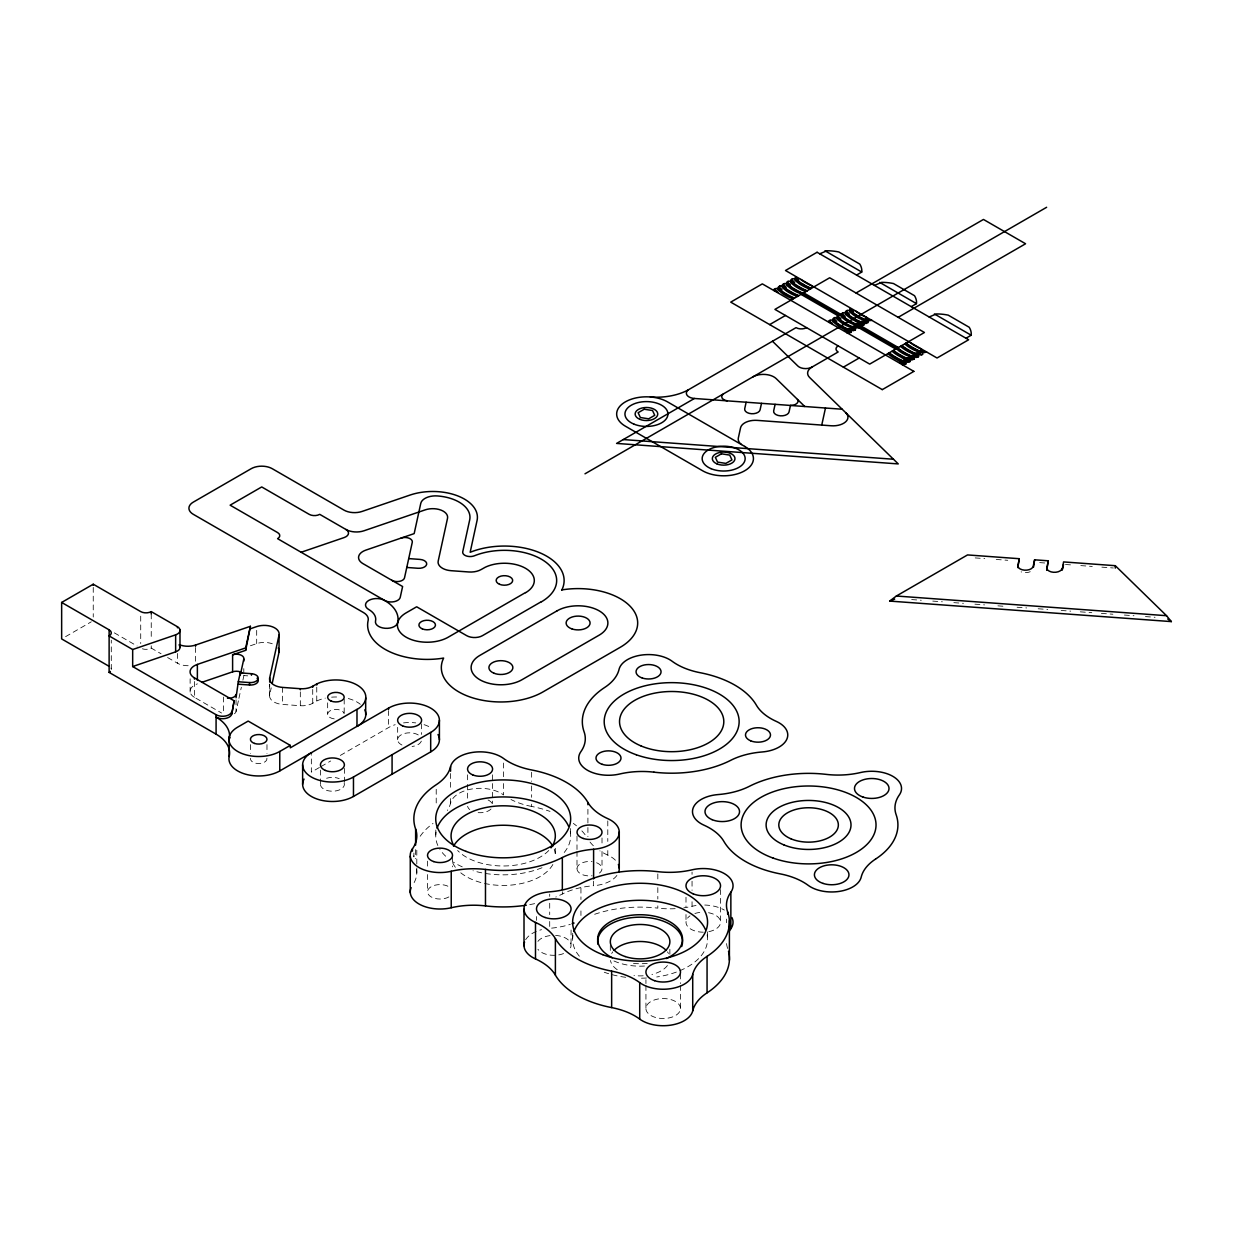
<?xml version="1.0" encoding="UTF-8"?>
<svg xmlns="http://www.w3.org/2000/svg" width="1233" height="1233" viewBox="0 0 1233 1233"><rect width="100%" height="100%" fill="white"/><g stroke="black" fill="none" stroke-linecap="round" stroke-linejoin="round"><path stroke-width="0.75" stroke-dasharray="5 3.75" d="M111.294 669.365L111.294 640.189M190.144 692.114L190.129 678.828M416.8 873.072L416.8 865.782M416.8 863.948L416.8 847.533M269.595 695.597L269.611 684.161M234.424 713.737A7.444 4.3 0 0 0 236.042 711.564L238.663 699.543M238.925 698.34L241.344 687.259M242.901 680.138L243.795 676.069A7.444 4.3 0 0 0 243.826 675.191M316.758 687.135L316.758 700.961L312.72 703.272A14.888 8.6 0 0 1 300.328 705.723L282.619 704.428A14.888 8.6 0 0 1 269.703 694.826L271.229 687.844M65.596 636.644L91.273 621.817M319.393 767.496L311.348 772.151L311.348 755.12M321.012 766.572L330.66 760.992M340.308 755.428L388.565 727.562A29.777 17.2 0 0 1 395.176 724.68M250.407 645.768L256.68 643.611A14.888 8.6 0 0 1 274.034 644.52M975.195 557.917L984.766 558.611M996.249 559.458L1007.746 560.291M1039.696 562.618L1044.798 562.988M1065.482 564.498L1071.23 564.914M1080.802 565.608L1092.284 566.44M1101.87 567.149L1113.353 567.981M911.68 599.577L921.267 600.271M932.765 601.103L942.351 601.796M953.849 602.644L963.42 603.338M974.918 604.17L984.504 604.879M997.913 605.85L1005.589 606.405M1017.086 607.253L1026.657 607.946M1038.155 608.778L1047.742 609.472M1061.151 610.458L1070.737 611.152M1080.324 611.845L1091.822 612.693M1101.393 613.387L1112.89 614.219M1124.388 615.051L1133.975 615.76M1145.472 616.592L1155.044 617.286M243.98 675.592L247.725 675.854M142.365 648.805A7.444 4.3 0 0 0 151.243 648.096L161.061 653.752M167.596 657.528L177.413 663.2A14.888 8.6 0 0 0 189.867 665.65M114.345 632.868L137.125 646.015M194.429 681.541L194.429 697.339L221.57 713.013M726.484 919.078L726.484 922.731M720.534 889.579L720.534 922.222A17.277 9.972 0 0 1 708.513 931.716M707.495 931.901L707.495 937.573M692.052 872.085L692.052 874.367M692.052 881.21L692.052 890.334M692.052 901.724L692.052 906.286A59.569 34.385 0 0 1 683.806 907.827M685.995 897.254L685.995 906.856M685.995 914.547L685.995 922.222M680.493 973.962L680.493 983.564M680.493 985.491L680.493 1008.517A17.277 9.972 0 0 1 654.569 1017.163A17.277 9.972 0 0 1 654.569 999.886A17.277 9.972 0 0 1 680.493 1008.517M669.873 949.24L669.873 954.912M657.821 873.935L657.821 880.778M657.821 887.621L657.821 899.011M657.821 905.854L657.821 908.135A89.346 51.586 0 0 0 593.135 914.809M645.938 979.726L645.938 983.564M645.938 985.491L645.938 1008.517M610.304 945.449L610.304 953.017M607.792 820.931L607.792 841.445M607.792 850.57L607.792 855.132A29.777 17.2 0 0 1 616.947 862.006M602.012 837.978L602.012 843.742M602.012 851.417L602.012 868.695M593.597 881.163L593.597 885.726A59.569 34.385 0 0 0 562.34 894.017A89.346 51.586 0 0 1 555.806 897.038M587.91 809.295L587.91 822.966M587.91 827.528L587.91 836.652M580.943 888.114L580.943 899.504M580.943 910.91L580.943 915.472M576.998 836.066L576.998 849.506M576.998 851.417L576.998 868.695A12.515 7.228 0 0 0 592.071 875.769M572.682 933.35L572.682 940.902M571.064 929.99L571.064 945.341M570.602 828.545L570.602 834.217M562.34 891.736L562.34 894.017M555.312 848.273L555.312 855.348A52.125 30.085 0 0 0 554.218 849.183M549.702 894.11L549.702 896.391M549.702 903.234L549.702 914.639M549.702 921.467L549.702 928.31A59.569 34.385 0 0 0 570.293 924.365M536.509 916.551L536.509 920.388M531.639 772.243L531.639 781.368M531.639 785.93L531.639 797.319M531.639 804.163L531.639 806.444A89.346 51.586 0 0 1 550.01 811.406M503.573 763.042L503.573 776.728M503.573 783.556L503.573 794.961A29.777 17.2 0 0 0 472.362 788.904A29.777 17.2 0 0 0 450.569 803.161A59.569 34.385 0 0 1 447.379 810.451M492.584 774.802L492.584 803.592M467.569 774.802L467.569 782.477M467.569 784.404L467.569 799.755M452.526 857.259L452.526 866.861M450.569 773.523L450.569 789.474M450.569 798.599L450.569 803.161M436.22 789.29L436.22 802.96M435.804 829.994L435.804 837.561M427.512 861.112L427.512 866.861M427.512 874.551L427.512 891.829M421.609 723.802L421.609 734.421M415.629 849.614L415.629 858.738M413.887 853.036L413.887 856.889A89.346 51.586 0 0 1 413.887 853.899M397.658 727.347L397.658 739.723M388.565 710.547L388.565 727.562M344.392 768.39L344.392 784.296M344.192 699.065L344.192 714.184M327.654 702.841L327.654 714.184M320.441 770.147L320.441 784.296M312.72 689.447L312.72 703.272M300.328 691.898L300.328 705.723M282.619 687.413L282.619 704.428M269.703 684.192L269.703 694.826M266.975 744.624L266.975 753.471M256.68 630.371L256.68 643.611M250.438 744.624L250.438 753.471M243.795 668.625L243.795 676.069M236.042 699.851L236.042 711.564M223.389 697.03L223.389 714.061M195.523 647.495L195.523 663.308M177.413 653.475L177.413 663.2M151.243 613.895L151.243 638.971M151.243 645.815L151.243 648.096M140.716 616.176L140.716 643.534M93.246 587.401L93.246 617.039M1030.249 571.696A7.737 4.47 0 0 1 1021.109 571.85M727.655 948.454A59.569 34.385 0 0 1 726.484 942.243M692.052 906.286A29.777 17.2 0 0 1 696.044 905.531M704.737 905.037A29.777 17.2 0 0 1 724.326 910.062M675.175 908.675A59.569 34.385 0 0 1 657.821 908.135M525.628 939.746A29.777 17.2 0 0 1 541.534 929.667M667.423 965.531A29.777 17.2 0 0 1 651.918 974.471M643.164 975.796A29.777 17.2 0 0 1 633.978 975.519M617.224 969.708A29.777 17.2 0 0 1 610.458 960.476M611.707 953.479A29.777 17.2 0 0 1 612.755 951.861M667.423 951.861A29.777 17.2 0 0 1 668.471 953.479M708.513 912.713A17.277 9.972 0 0 1 720.534 922.222M703.272 932.194A17.277 9.972 0 0 1 687.629 926.445A17.277 9.972 0 0 1 690.002 915.826M694.888 913.499A17.277 9.972 0 0 1 701.485 912.297M555.574 935.431A17.277 9.972 0 0 1 569.631 949.302M563.573 953.556A17.277 9.972 0 0 1 537.927 949.302M537.927 941.38A17.277 9.972 0 0 1 550.242 935.585M644.474 966.04A42.446 24.506 0 0 1 612.323 960.199M707.125 934.891A67.461 38.947 0 0 1 656.727 976.983M646.462 978.016A67.461 38.947 0 0 1 637.738 978.17M625.732 977.291A67.461 38.947 0 0 1 604.278 972.251M579.371 956.222A67.461 38.947 0 0 1 573.191 934.213M647.233 963.389A42.446 24.506 0 0 1 631.604 963.25M534.644 903.635A89.346 51.586 0 0 1 526.321 905.176M420.191 836.251A89.346 51.586 0 0 1 433.014 823.428M573.345 823.397A89.346 51.586 0 0 1 576.458 825.802M581.868 830.888A89.346 51.586 0 0 1 586.184 836.221M616.901 875.43A29.777 17.2 0 0 1 593.597 885.726M607.792 855.132A59.569 34.385 0 0 1 599.87 850.847M593.381 845.761A59.569 34.385 0 0 1 589.42 841.26M531.639 806.444A59.569 34.385 0 0 1 510.986 799.523M416.569 869.28A59.569 34.385 0 0 1 413.209 884.184M448.858 896.93A12.515 7.228 0 0 1 431.18 896.93A12.515 7.228 0 0 1 431.18 886.712A12.515 7.228 0 0 1 448.858 886.712M596.587 862.746A12.515 7.228 0 0 1 598.344 873.796M576.998 868.695A12.515 7.228 0 0 1 592.071 861.636M491.011 809.018A12.515 7.228 0 0 1 476.277 812.393M469.773 809.603A12.515 7.228 0 0 1 467.631 806.259M488.083 799.97A12.515 7.228 0 0 1 492.522 804.779M552.862 864.472A52.125 30.085 0 0 1 510.832 885.109A52.125 30.085 0 0 1 460.248 872.394M455.362 867.292A52.125 30.085 0 0 1 452.187 861.513M570.247 831.551A67.461 38.947 0 0 1 563.527 853.313M542.027 867.739A67.461 38.947 0 0 1 473.025 870.729M462.236 866.83A67.461 38.947 0 0 1 453.297 862.098M445.668 856.226A67.461 38.947 0 0 1 439.842 849.29M437.823 845.499A67.461 38.947 0 0 1 436.297 830.872M548.777 850.493A52.125 30.085 0 0 1 503.203 865.982A52.125 30.085 0 0 1 457.628 850.493M403.53 722.892A29.777 17.2 0 0 1 415.737 722.892M424.09 724.68A29.777 17.2 0 0 1 430.687 727.562M344.13 782.893A11.976 6.905 0 0 1 332.417 791.216A11.976 6.905 0 0 1 320.703 782.893M326.606 778.254A11.976 6.905 0 0 1 339.198 778.609M421.347 741.141A11.976 6.905 0 0 1 412.084 746.489M401.958 745.025A11.976 6.905 0 0 1 401.573 734.606A11.976 6.905 0 0 1 419.497 735.808M316.789 700.991A29.9 17.262 0 0 1 325.296 698.125M331.615 697.169A29.9 17.262 0 0 1 339.83 697.138M348.307 698.541A29.9 17.262 0 0 1 360.313 704.274M194.429 697.339A14.888 8.6 0 0 1 197.372 683.868M334.22 718.87A8.277 4.778 0 0 1 327.685 713.691A8.277 4.778 0 0 1 335.915 709.407A8.277 4.778 0 0 1 344.146 713.691M266.929 758.28A8.277 4.778 0 0 1 258.699 763.551A8.277 4.778 0 0 1 250.484 758.28M110.955 668.07A7.444 4.3 0 0 1 111.263 668.918"/><path stroke-width="1.5" d="M179.987 629.878L179.987 646.893M856.55 275.067L861.775 272.046L861.836 270.875A34.848 20.113 0 0 0 859.786 264.093L838.779 251.964A34.848 20.113 0 0 0 826.989 250.761L819.729 253.813M911.264 306.647L916.489 303.626L916.551 302.455A34.848 20.113 0 0 0 914.501 295.689L893.493 283.544A34.848 20.113 0 0 0 881.703 282.342L874.444 285.393M965.978 338.243L971.203 335.222L971.265 334.051A34.848 20.113 0 0 0 969.215 327.269L948.208 315.139A34.848 20.113 0 0 0 936.417 313.937L929.158 316.989M778.146 288.753L776.913 288.537A2.975 1.711 0 0 0 775.819 288.43L775.187 289.539L777.776 292.283M790.785 281.463L789.552 281.247A2.975 1.711 0 0 0 788.457 281.124L787.825 282.249L790.415 284.977M845.499 313.043L844.266 312.828A2.975 1.711 0 0 0 843.172 312.72L842.54 313.829L845.129 316.573M229.877 737.426A29.777 17.2 0 0 0 229.184 739.476A46.099 26.617 0 0 0 216.083 717.144A9.232 5.333 0 0 0 225.608 718.423A9.232 5.333 0 0 0 231.773 714.046L234.131 700.806L194.429 677.888A14.888 8.6 0 0 1 197.372 664.417L245.691 647.895L250.407 626.302L195.523 645.059A14.888 8.6 0 0 1 179.186 644.628M238.293 681.757L240.235 672.879L251.455 673.696A7.737 4.47 0 0 1 258.175 678.689A7.737 4.47 0 0 1 249.528 682.573L238.293 681.757L236.042 697.724M231.773 714.046L234.131 700.806M240.235 675.314L243.795 659.038A7.444 4.3 0 0 0 240.481 654.908A7.444 4.3 0 0 0 232.605 654.8L232.605 671.831L201.78 682.358M232.605 654.8L245.691 650.33L250.407 626.302M269.703 682.065L269.703 677.811L279.043 635.072A14.888 8.6 0 0 0 272.447 626.811A14.888 8.6 0 0 0 256.68 626.595L250.407 628.738M272.246 683.174L279.043 652.087L279.043 635.072M746.135 402.235L744.717 408.724A7.737 4.47 0 0 0 751.436 413.718A7.737 4.47 0 0 0 760.083 409.834L761.501 403.361M775.095 404.347L773.677 410.836A7.737 4.47 0 0 0 780.397 415.829A7.737 4.47 0 0 0 789.043 411.945L790.461 405.472L842.17 409.233M821.748 425.077L825.478 408.015M1017.826 566.702L1019.244 558.703L967.535 554.927L896.36 596.017L889.687 601.087L1171.35 621.602L1166.541 615.699L1115.279 565.685L1063.555 561.924L1062.152 570.232M1017.826 567.612L1019.244 558.703M1046.725 570.124A7.737 4.47 0 0 1 1046.786 569.723L1048.204 560.799L1034.61 559.813L1033.192 566.301A7.737 4.47 0 0 1 1024.531 570.17A7.737 4.47 0 0 1 1017.826 565.176M1033.547 567.103L1034.61 559.813M1046.786 569.723L1048.204 560.799M1062.507 569.214L1063.555 564.36M780.027 286.01L779.395 287.104L781.984 289.847M786.577 283.883L785.344 283.667A2.975 1.711 0 0 0 784.234 283.559L783.602 284.669L786.192 287.412M834.741 317.59L834.109 318.7L836.698 321.428M841.183 315.463L840.058 315.263A2.975 1.711 0 0 0 838.949 315.155L838.317 316.264L840.906 319.008M109.12 666.329L61.65 638.925L61.65 602.444L93.246 584.211L140.716 611.614A7.444 4.3 0 0 0 151.243 611.614L177.413 626.718L177.413 627.782M817.078 252.272L785.498 270.505L937.034 358.002L968.629 339.769L817.125 252.303M775.048 288.692L773.815 289.524L774.463 290.896M779.271 286.272L778.038 287.489L780.366 290.017M783.479 283.837L782.261 285.054L784.573 287.582A61.373 35.433 0 0 0 790.862 291.728A58.675 33.877 0 0 0 798.737 295.643M787.687 281.401L786.469 282.619L788.781 285.162A61.373 35.433 0 0 0 795.069 289.293A55.084 31.796 0 0 0 803.608 293.469M791.894 278.966L790.677 280.184L793.004 282.727A61.373 35.433 0 0 0 799.292 286.873A58.675 33.877 0 0 0 807.168 290.788M778.562 288.522L778.038 289.971L782.631 293.639A62.359 36.004 0 0 0 785.02 295.103A42.908 24.768 0 0 0 793.096 298.895M782.77 286.087L782.246 287.536L786.839 291.219A62.359 36.004 0 0 0 789.228 292.668A42.908 24.768 0 0 0 797.319 296.475M786.978 283.652L786.454 285.116L791.047 288.784A59.847 34.555 0 0 0 797.797 292.529L802.652 294.348M791.201 281.216L790.661 282.681L795.27 286.349A62.359 36.004 0 0 0 797.659 287.813A42.908 24.768 0 0 0 805.735 291.604M795.408 278.797L794.884 280.245L799.477 283.914A62.359 36.004 0 0 0 801.866 285.378A42.908 24.768 0 0 0 809.942 289.169M895.759 347.552L898.379 347.552L924.442 332.494L829.67 277.779L803.623 292.837L803.608 294.348L801.034 294.348L774.925 309.391L869.697 364.105L895.759 349.062L895.759 347.552L859.771 326.776M769.654 324.603L785.452 315.478M856.041 293.007L983.456 219.443L1025.579 243.764L898.163 317.328M790.461 405.441L694.426 398.475L616.592 443.418L898.256 463.916L809.68 377.545A14.888 8.6 0 0 1 811.961 367.095L838.147 351.975A7.444 4.3 0 0 1 838.147 345.903M829.763 320.287L828.53 321.119L829.208 322.507M833.986 317.852L832.753 319.07L835.08 321.613A60.91 35.156 0 0 0 849.059 329.519M838.193 315.417L836.976 316.634L839.288 319.177M842.401 312.997L841.183 314.215L843.495 316.742M846.609 310.562L845.391 311.779L847.718 314.307M833.277 320.102L832.753 321.566L837.346 325.235A62.744 36.219 0 0 0 842.262 328.07C843.603 329.612 851.988 331.754 850.292 330.274M837.484 317.682L836.96 319.131L841.553 322.799A62.744 36.219 0 0 0 846.47 325.635L853.806 328.487L859.339 327.516M841.692 315.247L841.168 316.696L845.761 320.364A62.744 36.219 0 0 0 850.678 323.2L857.043 325.866L859.678 325.497M845.915 312.812L845.376 314.276L849.984 317.944A62.744 36.219 0 0 0 854.901 320.78C858.029 324.079 875.615 324.433 861.59 321.197M850.123 310.377L849.599 311.841L854.192 315.509A62.744 36.219 0 0 0 859.108 318.345L865.998 321.119L871.793 320.333M584.997 473.811L1046.632 207.283M850.832 332.448L847.61 332.941A10.804 6.242 0 0 1 846.809 332.725M855.132 329.951L853.174 330.737L848.998 329.565M863.562 325.08L861.59 325.866L857.428 324.711A60.91 35.156 0 0 1 843.619 316.696M843.372 367.157L859.154 358.032M905.546 364.043L902.695 364.614A8.985 5.194 0 0 1 901.739 364.382M909.846 361.531L907.889 362.332L903.712 361.161A59.477 34.339 0 0 1 896.098 357.339A58.49 33.769 0 0 1 889.301 352.792M914.054 359.096L912.096 359.897L907.935 358.726A59.477 34.339 0 0 1 900.306 354.904A58.49 33.769 0 0 1 893.509 350.357M918.277 356.676L916.304 357.462L912.143 356.291M926.507 351.929L924.488 352.576L920.558 351.436A59.477 34.339 0 0 1 912.944 347.614M525.458 592.595L448.242 637.184A29.777 17.2 0 0 1 406.119 637.184A29.777 17.2 0 0 1 406.119 612.863L416.662 606.79L466.675 635.658A11.174 6.442 0 0 0 482.473 635.658L541.256 601.719M882.289 389.628L913.869 371.38M290.294 745.395L248.172 721.074L237.645 727.162A29.777 17.2 0 0 0 237.645 751.467A29.777 17.2 0 0 0 279.768 751.467L290.294 745.395L290.294 747.83L356.984 709.329L356.984 726.345M61.65 602.444L109.12 629.847L109.12 672.401L216.083 734.159A46.099 26.617 0 0 1 229.184 756.492A29.777 17.2 0 0 0 245.506 774.185A29.777 17.2 0 0 0 279.768 770.933L388.565 708.112A29.777 17.2 0 0 1 430.687 708.112A29.777 17.2 0 0 1 430.687 732.433L430.687 751.883L353.47 796.456A29.777 17.2 0 0 1 316.927 798.984A29.777 17.2 0 0 1 304.042 779.086M311.348 753.902L311.348 752.685A29.777 17.2 0 0 0 311.348 777.006A29.777 17.2 0 0 0 353.47 777.006L430.687 732.433M269.703 677.811A14.888 8.6 0 0 0 282.619 687.413L300.328 688.708A14.888 8.6 0 0 0 312.72 686.257L316.758 683.945A29.9 17.262 0 0 1 357.986 685.579A29.9 17.262 0 0 1 357.138 709.407M889.687 601.087L894.68 599.115M301.145 552.261L344.115 537.573A8.97 5.179 0 0 0 345.887 529.45L319.717 514.346A7.444 4.3 0 0 1 309.19 514.346L261.72 486.943L230.124 505.176L277.595 532.579A7.444 4.3 0 0 1 277.595 538.667L384.573 600.425A9.232 5.333 0 0 0 394.082 601.689A9.232 5.333 0 0 0 400.247 597.311L402.605 586.523L362.918 563.604A14.888 8.6 0 0 1 365.862 550.118L414.165 533.612L420.761 503.403A14.888 8.6 0 0 1 437.407 495.943A37.221 21.5 0 0 1 469.681 519.956L462.745 551.737A7.444 4.3 0 0 0 466.274 555.944A7.444 4.3 0 0 0 474.381 555.79A52.248 30.162 0 0 1 544.4 561.107A52.248 30.162 0 0 1 541.426 601.812M109.12 629.847A7.444 4.3 0 0 1 109.12 635.935L132.671 649.529L175.641 634.841A8.97 5.179 0 0 0 177.413 626.718M132.671 649.529L132.671 666.544L175.641 651.856A8.97 5.179 0 0 0 179.371 645.445M850.924 332.371L844.636 330.876M905.639 363.966L899.35 362.471M863.408 325.127L857.382 323.632M859.201 327.546L853.159 326.051M854.978 329.982L848.843 328.44M918.123 356.707L912.096 355.212M913.915 359.142L907.873 357.647M909.692 361.577L903.558 360.036M922.638 352.206L920.172 352.592L913.823 349.941A62.359 36.004 0 0 1 911.295 348.554A42.924 24.783 0 0 1 904.714 343.884M914.192 357.061L911.757 357.447L905.392 354.796A59.847 34.555 0 0 1 898.919 350.896L895.744 348.107M871.7 320.287L868.772 319.825A19.435 11.22 0 0 1 867.385 319.362L865.689 318.715M926.415 351.867L923.486 351.405A19.435 11.22 0 0 1 922.099 350.958L920.404 350.311M867.893 320.611L865.843 319.84M623.251 439.565L893.447 459.231M408.709 558.595L419.944 559.412A7.737 4.47 0 0 1 426.649 564.406A7.737 4.47 0 0 1 418.002 568.274L406.767 567.457M896.36 596.017L1166.541 615.699M238.293 684.192L249.528 685.009A7.737 4.47 0 0 0 257.019 682.974A7.737 4.47 0 0 0 257.065 678.212M795.008 279.028L793.759 278.812A2.975 1.711 0 0 0 792.665 278.704L792.033 279.814L794.622 282.542M781.136 286.102L782.369 286.318M849.722 310.608L848.474 310.392A2.975 1.711 0 0 0 847.379 310.284L846.747 311.394L849.337 314.138M835.851 317.698L837.084 317.914M832.861 320.349L831.628 320.118A2.975 1.711 0 0 0 830.533 320.01L829.901 321.135L832.491 323.863M859.386 325.527L853.714 323.585A59.03 34.077 0 0 1 845.607 318.962L841.507 314.893M914.1 357.123L908.428 355.181A58.598 33.83 0 0 1 899.998 350.326M905.007 361.855C906.887 363.257 898.071 361.238 896.977 359.666A62.359 36.004 0 0 1 894.449 358.279A42.924 24.783 0 0 1 887.868 353.609M867.03 320.518L862.129 318.731A59.03 34.077 0 0 1 854.022 314.091C851.032 314.076 848.057 306.046 851.34 309.56A17.401 10.049 0 0 0 852.419 310.716L853.544 311.702M850.184 330.259L845.283 328.456A59.03 34.077 0 0 1 837.176 323.817L833.092 319.748M921.745 352.114L916.843 350.311A57.843 33.399 0 0 1 912.343 347.953A42.924 24.783 0 0 1 905.746 343.298M904.899 361.839L899.998 360.051A57.843 33.399 0 0 1 895.482 357.678A42.924 24.783 0 0 1 888.901 353.023M803.762 293.778L798.892 291.959A59.169 34.17 0 0 1 790.892 287.366L786.793 283.297M861.636 322.275L863.701 323L857.921 321.166A59.03 34.077 0 0 1 849.814 316.527L845.715 312.458M916.304 352.777C923.255 354.38 924.627 356.322 916.35 353.871A59.477 34.339 0 0 1 908.736 350.033A58.49 33.769 0 0 1 901.94 345.502M824.954 250.792L861.697 272M879.668 282.372L916.412 303.595M934.383 313.968L971.126 335.176M803.669 292.853L841.26 314.554M860.742 325.805L898.379 347.552M803.669 294.379L839.611 315.124M801.034 294.379L837.839 315.633M858.892 327.793L895.759 349.062M913.838 371.364L762.333 283.883L730.737 302.131L882.242 389.597M132.671 666.544L216.083 714.708A9.232 5.333 0 0 0 225.608 715.988A9.232 5.333 0 0 0 231.773 711.611M899.982 350.326L896.807 347.552M1167.743 618.997L1171.35 621.602M798.753 280.045L797.828 279.244A17.401 10.049 0 0 1 796.61 277.964C794.853 274.82 794.391 279.721 797.212 280.292A61.373 35.433 0 0 0 803.5 284.438M851.926 311.887L849.984 310.022M772.475 341.248L797.905 366.062A8.97 5.179 0 0 0 811.961 367.095M804.764 406.505L776.173 378.608A14.888 8.6 0 0 0 752.824 376.913M783.032 286.58L786.654 289.801A59.415 34.293 0 0 0 790.261 292.067A42.908 24.768 0 0 0 798.352 295.874M922.299 352.515L922.685 353.239A1.911 1.11 0 0 1 922.7 354.287M918.076 354.95L918.462 355.674A1.911 1.11 0 0 1 918.493 356.722M867.585 320.934L867.97 321.659A1.911 1.11 0 0 1 867.986 322.707M863.362 323.354L863.747 324.079A1.911 1.11 0 0 1 863.778 325.127M837.299 317.328L841.368 321.397A59.03 34.077 0 0 0 849.506 326.021L855.224 327.901L853.221 327.146A60.91 35.156 0 0 1 839.411 319.131M795.223 278.442L799.292 282.511A59.415 34.293 0 0 0 802.899 284.777A42.908 24.768 0 0 0 810.975 288.584M791 280.877L795.085 284.946A59.415 34.293 0 0 0 798.691 287.212A42.908 24.768 0 0 0 806.767 291.003M782.585 285.732L783.032 286.58M778.377 288.168L782.446 292.236A59.415 34.293 0 0 0 786.053 294.502A42.908 24.768 0 0 0 794.129 298.309M1115.279 565.685L1115.279 568.12M730.861 892.214A59.569 34.385 0 0 0 727.655 911.988A89.346 51.586 0 0 1 707.064 956.361A59.569 34.385 0 0 0 692.715 974.409A29.777 17.2 0 0 1 670.922 988.65A29.777 17.2 0 0 1 639.711 982.609A59.569 34.385 0 0 0 611.645 971.126A89.346 51.586 0 0 1 555.389 938.637A59.569 34.385 0 0 0 535.492 922.438A29.777 17.2 0 0 1 525.011 904.421A29.777 17.2 0 0 1 549.702 891.829A59.569 34.385 0 0 0 580.943 883.552A89.346 51.586 0 0 1 657.821 871.654A59.569 34.385 0 0 0 692.052 869.82A29.777 17.2 0 0 1 724.326 873.58A29.777 17.2 0 0 1 730.861 892.214L730.861 928.696A59.569 34.385 0 0 0 729.381 931.038M729.397 920.681L729.397 960.137M727.655 911.988L727.655 914.27M707.064 956.361L707.064 992.842A59.569 34.385 0 0 0 692.715 1010.875A29.777 17.2 0 0 1 670.922 1025.132A29.777 17.2 0 0 1 639.711 1019.09A59.569 34.385 0 0 0 611.645 1007.592A89.346 51.586 0 0 1 555.389 975.118A59.569 34.385 0 0 0 535.492 958.92A29.777 17.2 0 0 1 524.549 942.058M692.715 974.409L692.715 1010.875M639.711 982.609L639.711 1019.09M619.274 831.797L619.274 868.279M611.645 971.126L611.645 1007.592M412.423 851.155L412.423 848.874A59.569 34.385 0 0 0 415.629 829.1A89.346 51.586 0 0 1 436.22 784.727A59.569 34.385 0 0 0 450.569 766.679A29.777 17.2 0 0 1 472.362 752.438A29.777 17.2 0 0 1 503.573 758.48A59.569 34.385 0 0 0 531.639 769.962A89.346 51.586 0 0 1 587.91 802.452A59.569 34.385 0 0 0 607.792 818.65A29.777 17.2 0 0 1 618.272 836.668A29.777 17.2 0 0 1 593.597 849.26L593.597 878.898M587.91 802.452L587.91 804.733M593.597 849.26A59.569 34.385 0 0 0 562.34 857.536L562.34 889.455M555.389 938.637L555.389 975.118M535.492 922.438L535.492 958.92M524.01 909.291L524.01 945.773M562.34 857.536A89.346 51.586 0 0 1 485.478 869.435L485.478 905.901A59.569 34.385 0 0 0 451.232 907.75A29.777 17.2 0 0 1 420.499 904.806A29.777 17.2 0 0 1 411.128 887.652M412.423 848.874A29.777 17.2 0 0 0 418.958 867.508A29.777 17.2 0 0 0 451.232 871.269L451.232 907.75M450.569 766.679L450.569 771.241M439.41 720.272L439.41 739.723M415.629 829.1L415.629 845.067M410.265 856.195L410.265 892.661M392.079 754.719L392.079 774.17M388.565 708.112L388.565 709.329M365.677 697.878L365.677 714.909M353.47 777.006L353.47 796.456M316.758 683.945L316.758 685.009M312.72 686.257L312.72 687.32M302.624 764.845L302.624 784.296M300.328 688.708L300.328 689.771M279.768 751.467L279.768 770.933M251.455 673.696L251.455 675.222M249.528 682.573L249.528 685.009M245.691 647.895L245.691 650.33M243.795 659.038L243.795 661.165M240.235 672.879L240.235 675.006M229.184 737.041L229.184 756.492M216.083 714.708L216.083 734.159M197.372 664.417L197.372 680.215M195.523 645.059L195.523 646.277M194.429 677.888L194.429 679.106M175.641 634.841L175.641 651.856M151.243 611.614L151.243 613.895M93.246 584.211L93.246 585.274M1062.152 568.413A7.737 4.47 0 0 1 1053.491 572.282A7.737 4.47 0 0 1 1046.786 567.288M855.563 311.055A52.88 30.532 0 0 0 860.788 314.538A52.88 30.532 0 0 0 866.814 317.559M865.905 319.794A60.91 35.156 0 0 1 852.034 311.841M861.697 322.229A60.91 35.156 0 0 1 847.826 314.261M800.834 279.459A52.88 30.532 0 0 0 806.074 282.943A52.88 30.532 0 0 0 812.1 285.964M811.376 288.352A58.675 33.877 0 0 1 803.469 284.453M780.335 290.032A61.373 35.433 0 0 0 786.654 294.163A58.675 33.877 0 0 0 794.53 298.078M893.108 350.588A42.924 24.783 0 0 0 899.689 355.258A57.843 33.399 0 0 0 904.205 357.616C919.155 362.363 903.681 359.62 901.184 357.231A62.359 36.004 0 0 1 898.657 355.844A42.924 24.783 0 0 1 892.075 351.189M901.539 345.718A42.924 24.783 0 0 0 908.12 350.388A57.843 33.399 0 0 0 912.636 352.746L918.585 354.611L915.965 355.027L909.615 352.361A62.359 36.004 0 0 1 907.087 350.989A42.924 24.783 0 0 1 900.506 346.319M910.278 342.651A52.88 30.532 0 0 0 915.503 346.119A52.88 30.532 0 0 0 921.529 349.139M912.898 347.629A58.49 33.769 0 0 1 906.147 343.067M897.285 347.552A54.946 31.719 0 0 0 904.467 352.499A59.477 34.339 0 0 0 912.112 356.322M914.131 358.14A1.911 1.11 0 0 1 914.27 359.157M909.923 360.575A1.911 1.11 0 0 1 910.062 361.593M905.716 363.011A1.911 1.11 0 0 1 905.854 364.012M859.416 326.56A1.911 1.11 0 0 1 859.555 327.562M855.209 328.995A1.911 1.11 0 0 1 855.348 329.997M851.001 331.415A1.911 1.11 0 0 1 851.14 332.432M834.741 317.575A2.975 1.711 0 0 1 835.835 317.713M780.027 285.994A2.975 1.711 0 0 1 781.121 286.118M741.449 444.496A14.888 8.6 0 0 1 738.32 438.054L740.555 427.836A14.888 8.6 0 0 1 757.185 420.376L831.212 425.77A14.888 8.6 0 0 0 845.514 421.948A14.888 8.6 0 0 0 845.884 412.855M694.426 398.475A9.232 5.333 0 0 1 686.843 394.914A9.232 5.333 0 0 1 689.047 389.412L796.025 327.654A7.444 4.3 0 0 0 806.552 327.654M797.474 399.477A7.444 4.3 0 0 1 790.692 405.441M727.223 400.817A7.444 4.3 0 0 1 723.216 394.067M688.168 389.921A46.099 26.617 0 0 1 650.377 396.98M525.612 592.688A29.9 17.262 0 0 0 526.46 568.86A29.9 17.262 0 0 0 485.263 567.242L481.194 569.523A14.888 8.6 0 0 1 468.802 571.973L451.093 570.694A14.888 8.6 0 0 1 438.193 561.077L447.517 518.338A14.888 8.6 0 0 0 440.921 510.077A14.888 8.6 0 0 0 425.154 509.876L364.012 530.776A14.888 8.6 0 0 1 345.887 529.45M561.832 589.975A59.723 34.478 0 0 0 539.052 552.446A59.723 34.478 0 0 0 470.158 552.292L477.063 520.496A44.681 25.785 0 0 0 457.258 495.712A44.681 25.785 0 0 0 409.988 495.08L362.101 511.433A14.888 8.6 0 0 1 343.992 510.123L272.246 468.694A14.888 8.6 0 0 0 251.193 468.694L193.273 502.139A14.888 8.6 0 0 0 193.273 514.3L363.504 612.57A16.306 9.417 0 0 1 368.143 620.476A59.569 34.385 0 0 0 443.649 658.068A59.569 34.385 0 0 0 470.636 697.2A59.569 34.385 0 0 0 543.013 691.898L620.23 647.31A59.569 34.385 0 0 0 629.416 605.526A59.569 34.385 0 0 0 561.647 589.944M401.079 538.081A7.444 4.3 0 0 1 408.971 538.189A7.444 4.3 0 0 1 412.269 542.32L404.516 577.815A7.444 4.3 0 0 1 399.538 581.344A7.444 4.3 0 0 1 391.863 580.311M728.518 951.306A89.346 51.586 0 0 1 707.064 992.842M731.924 917.552A29.777 17.2 0 0 1 730.861 928.696M574.054 923.055A59.569 34.385 0 0 1 572.204 923.733M614.049 950.35A29.777 17.2 0 0 1 640.081 941.503A29.777 17.2 0 0 1 666.128 950.35M597.882 944.201A42.446 24.506 0 0 1 642.162 917.198A42.446 24.506 0 0 1 681.664 946.574M573.931 931.593A67.461 38.947 0 0 1 638.34 900.306A67.461 38.947 0 0 1 705.461 929.636M612.323 957.764A42.446 24.506 0 0 1 609.857 922.037A42.446 24.506 0 0 1 671.769 922.931A42.446 24.506 0 0 1 666.221 958.55M526.321 905.176A89.346 51.586 0 0 1 485.478 905.901M451.232 871.269A59.569 34.385 0 0 1 485.478 869.435M618.365 864.472A29.777 17.2 0 0 1 618.735 871.978M453.528 846.223A52.125 30.085 0 0 1 503.203 825.247A52.125 30.085 0 0 1 552.862 846.223M437.052 828.252A67.461 38.947 0 0 1 501.461 796.95A67.461 38.947 0 0 1 568.583 826.28M453.528 845.021A52.125 30.085 0 0 1 505.807 805.843A52.125 30.085 0 0 1 551.028 847.842M438.008 734.514A29.777 17.2 0 0 1 430.687 751.883M364.829 709.823A29.9 17.262 0 0 1 357.138 726.437M278.196 647.988A14.888 8.6 0 0 1 279.043 652.087M110.369 671.446A7.444 4.3 0 0 1 109.12 672.401M236.042 694.533A7.444 4.3 0 0 1 227.488 698.248M232.605 671.831A7.444 4.3 0 0 1 242.007 672.709M644.212 409.233L638.124 412.731L640.359 417.525L648.666 418.819L654.738 415.305L652.519 410.512L644.212 409.233M721.428 453.806L715.34 457.32L717.575 462.113L725.883 463.392L731.955 459.894L729.736 455.1L721.428 453.806M557.054 610.844L479.837 655.417A29.777 17.2 0 0 0 479.837 679.737A29.777 17.2 0 0 0 521.96 679.737L599.176 635.149A29.777 17.2 0 0 0 599.176 610.844A29.777 17.2 0 0 0 557.054 610.844M744.717 446.438L667.5 401.866A29.777 17.2 0 0 0 625.378 401.866A29.777 17.2 0 0 0 625.378 426.186L702.594 470.759A29.777 17.2 0 0 0 744.717 470.759A29.777 17.2 0 0 0 744.717 446.438M633.824 424.075A21.5 12.422 0 0 0 667.824 415.305A21.5 12.422 0 0 0 637.661 402.682A21.5 12.422 0 0 0 633.824 424.075M639.788 419.312A11.313 6.535 0 0 0 657.698 414.704A11.313 6.535 0 0 0 641.823 408.061A11.313 6.535 0 0 0 639.788 419.312M717.005 463.901A11.313 6.535 0 0 0 734.914 459.277A11.313 6.535 0 0 0 719.039 452.634A11.313 6.535 0 0 0 717.005 463.901M711.04 468.663A21.5 12.422 0 0 0 745.04 459.878A21.5 12.422 0 0 0 714.878 447.271A21.5 12.422 0 0 0 711.04 468.663M397.658 622.757A46.099 26.617 0 0 0 384.573 600.425A11.174 6.442 0 0 0 368.775 600.425A11.174 6.442 0 0 0 368.775 609.534A23.751 13.717 0 0 1 375.526 621.047A11.174 6.442 0 0 0 385.112 628.291A11.174 6.442 0 0 0 397.658 622.757M499.55 584.303A8.277 4.778 0 0 0 512.635 580.928A8.277 4.778 0 0 0 501.03 576.088A8.277 4.778 0 0 0 499.55 584.303M422.333 628.892A8.277 4.778 0 0 0 435.419 625.516A8.277 4.778 0 0 0 423.813 620.661A8.277 4.778 0 0 0 422.333 628.892M572.127 628.984A11.976 6.905 0 0 0 590.083 623.004A11.976 6.905 0 0 0 572.127 617.009A11.976 6.905 0 0 0 572.127 628.984M493.863 673.172A11.976 6.905 0 0 0 512.805 668.286A11.976 6.905 0 0 0 496.005 661.273A11.976 6.905 0 0 0 493.863 673.172M653.952 772.166A89.346 51.586 0 0 0 730.815 760.268A59.569 34.385 0 0 1 762.071 751.976A29.777 17.2 0 0 0 786.746 739.399A29.777 17.2 0 0 0 776.266 721.382A59.569 34.385 0 0 1 756.384 705.184A89.346 51.586 0 0 0 700.113 672.694A59.569 34.385 0 0 1 672.062 661.212A29.777 17.2 0 0 0 640.836 655.17A29.777 17.2 0 0 0 619.043 669.411A59.569 34.385 0 0 1 604.694 687.459A89.346 51.586 0 0 0 584.103 731.832A59.569 34.385 0 0 1 580.913 751.606A29.777 17.2 0 0 0 587.432 770.24A29.777 17.2 0 0 0 619.706 774A59.569 34.385 0 0 1 653.952 772.166M641.098 745.965A52.125 30.085 0 0 0 723.524 724.711A52.125 30.085 0 0 0 650.423 694.117A52.125 30.085 0 0 0 641.098 745.965M642.301 678.027A12.515 7.228 0 0 0 661.058 671.769A12.515 7.228 0 0 0 642.301 665.512A12.515 7.228 0 0 0 642.301 678.027M750.635 740.802A12.515 7.228 0 0 0 770.425 735.7A12.515 7.228 0 0 0 752.885 728.364A12.515 7.228 0 0 0 750.635 740.802M602.243 764.337A12.515 7.228 0 0 0 621 758.079A12.515 7.228 0 0 0 602.243 751.822A12.515 7.228 0 0 0 602.243 764.337M636.29 754.766A67.461 38.947 0 0 0 739.106 722.708A67.461 38.947 0 0 0 639.634 687.32A67.461 38.947 0 0 0 636.29 754.766M875.538 859.093A89.346 51.586 0 0 0 896.144 814.72A59.569 34.385 0 0 1 899.335 794.946A29.777 17.2 0 0 0 892.8 776.312A29.777 17.2 0 0 0 860.526 772.536A59.569 34.385 0 0 1 826.295 774.386A89.346 51.586 0 0 0 749.433 786.284A59.569 34.385 0 0 1 718.176 794.561A29.777 17.2 0 0 0 693.501 807.153A29.777 17.2 0 0 0 703.966 825.17A59.569 34.385 0 0 1 723.863 841.368A89.346 51.586 0 0 0 780.135 873.858A59.569 34.385 0 0 1 808.185 885.34A29.777 17.2 0 0 0 839.396 891.382A29.777 17.2 0 0 0 861.189 877.141A59.569 34.385 0 0 1 875.538 859.093M823.058 883.414A17.277 9.972 0 0 0 848.967 874.783A17.277 9.972 0 0 0 823.058 866.136A17.277 9.972 0 0 0 823.058 883.414M712.119 819.668A17.277 9.972 0 0 0 739.446 812.624A17.277 9.972 0 0 0 715.217 802.498A17.277 9.972 0 0 0 712.119 819.668M863.115 797.104A17.277 9.972 0 0 0 889.024 788.473A17.277 9.972 0 0 0 863.115 779.842A17.277 9.972 0 0 0 863.115 797.104M791.093 838.872A29.777 17.2 0 0 0 838.193 826.726A29.777 17.2 0 0 0 796.426 809.249A29.777 17.2 0 0 0 791.093 838.872M783.834 844.867A42.446 24.506 0 0 0 850.801 827.358A42.446 24.506 0 0 0 791.062 802.621A42.446 24.506 0 0 0 783.834 844.867M773.183 858.106A67.461 38.947 0 0 0 876 826.064A67.461 38.947 0 0 0 776.513 790.677A67.461 38.947 0 0 0 773.183 858.106M693.131 893.817A17.277 9.972 0 0 0 720.442 886.774A17.277 9.972 0 0 0 696.229 876.632A17.277 9.972 0 0 0 693.131 893.817M545.14 917.506A17.277 9.972 0 0 0 571.064 908.875A17.277 9.972 0 0 0 545.14 900.229A17.277 9.972 0 0 0 545.14 917.506M654.569 980.682A17.277 9.972 0 0 0 680.493 972.051A17.277 9.972 0 0 0 654.569 963.405A17.277 9.972 0 0 0 654.569 980.682M625.193 956.561A29.777 17.2 0 0 0 669.873 941.673A29.777 17.2 0 0 0 625.193 926.784A29.777 17.2 0 0 0 625.193 956.561M602.875 954.712A67.461 38.947 0 0 0 707.434 924.58A67.461 38.947 0 0 0 609.965 887.375A67.461 38.947 0 0 0 602.875 954.712M433.769 861.605A12.515 7.228 0 0 0 452.526 855.348A12.515 7.228 0 0 0 433.769 849.09A12.515 7.228 0 0 0 433.769 861.605M583.255 838.471A12.515 7.228 0 0 0 602.012 832.213A12.515 7.228 0 0 0 583.255 825.971A12.515 7.228 0 0 0 583.255 838.471M472.732 774.894A12.515 7.228 0 0 0 492.522 769.793A12.515 7.228 0 0 0 474.967 762.441A12.515 7.228 0 0 0 472.732 774.894M465.982 851.356A67.461 38.947 0 0 0 570.54 821.224A67.461 38.947 0 0 0 473.071 784.018A67.461 38.947 0 0 0 465.982 851.356M325.389 770.44A11.976 6.905 0 0 0 344.331 765.57A11.976 6.905 0 0 0 327.531 758.542A11.976 6.905 0 0 0 325.389 770.44M402.605 725.867A11.976 6.905 0 0 0 421.547 720.981A11.976 6.905 0 0 0 404.748 713.953A11.976 6.905 0 0 0 402.605 725.867M254.568 743.453A8.277 4.778 0 0 0 266.975 739.322A8.277 4.778 0 0 0 254.568 735.176A8.277 4.778 0 0 0 254.568 743.453M331.061 701.038A8.277 4.778 0 0 0 344.146 697.662A8.277 4.778 0 0 0 332.54 692.807A8.277 4.778 0 0 0 331.061 701.038"/></g></svg>
